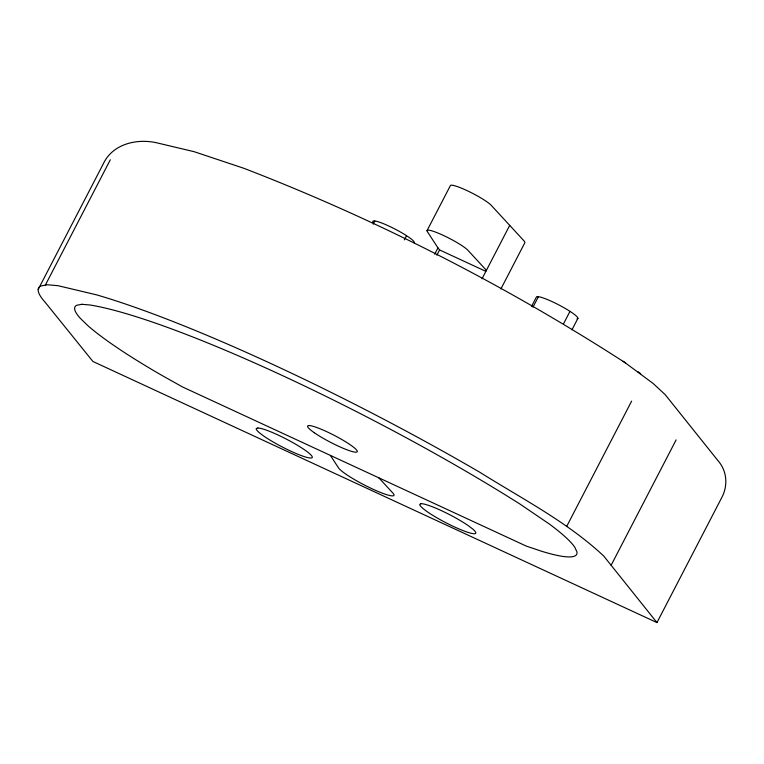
<?xml version="1.0" encoding="UTF-8"?>
<svg xmlns="http://www.w3.org/2000/svg" width="764" height="764" viewBox="0 0 764 764"><rect width="100%" height="100%" fill="white"/><g stroke="black" fill="none" stroke-linecap="round" stroke-linejoin="round"><path stroke-width="1.15" d="M38.2 289.413L103.188 164.04C112.642 143.46 137.873 138.017 158.186 143.155L194.237 151.721L244.012 168.347C377.378 219.812 505.424 285.392 625.487 362.919M45.334 285.144L110.322 159.762M373.185 224.158L374.809 221.025M404.347 239.877L406.515 235.704M427.009 230.68L450.321 185.728A23.608 3.323 27.4 0 1 453.424 185.442L453.444 185.451M434.668 254.259L437.963 247.908L427.582 231.941A23.608 3.323 27.4 0 1 443.139 235.302A23.608 3.323 27.4 0 1 468.456 250.869L486.401 270.332M436.846 255.233L439.596 249.933L437.963 247.908M482.017 278.793L509.712 225.37M500.878 288.993L524.878 242.685A31.477 4.431 27.4 0 0 524.123 241.004L491.768 205.908A23.608 3.323 27.4 0 0 482.332 198.821L482.294 198.802A23.569 3.323 27.4 0 0 453.453 185.451M531.477 306.536L536.347 297.139A23.35 3.295 27.4 0 1 537.197 296.623L539.413 296.852A23.35 3.295 27.4 0 1 568.015 310.098L572.226 312.829A23.35 3.295 27.4 0 1 577.049 318.865M532.966 307.185L538.381 296.747M563.488 323.898L569.982 311.368M571.949 329.828L577.909 318.349M566.659 526.482L631.647 401.1M611.124 565.274L676.121 439.892M656.964 622.584L603.713 556.001C567.117 521.812 521.984 498.739 479.887 472.305A368.955 51.99 27.4 0 0 96.531 294.837L57.978 285.688L47.349 284.762L40.779 286.022A195.918 27.609 27.4 0 0 45.152 302.267L92.921 361.477L656.964 622.584L721.951 497.211A34.409 32.47 -38.7 0 0 718.045 460.749L665.186 394.654L653.086 383.433L623.128 361.248M439.596 249.933L485.875 271.363M637.94 371.753L640.7 373.701M378.839 477.834L393.259 493.468A31.477 4.431 27.4 0 1 372.507 488.989A31.477 4.431 27.4 0 1 338.748 468.236L330.401 455.411M373.128 222.362A23.369 3.295 27.4 0 1 374.007 220.892L376.48 221.283A23.369 3.295 27.4 0 1 405.417 234.968L409.447 237.652A23.369 3.295 27.4 0 1 414.327 242.818M420.916 503.715L419.761 504.412A31.477 4.431 27.4 0 0 454.274 526.835A31.477 4.431 27.4 0 0 472.419 528.784L468.122 525.565A31.477 4.431 27.4 0 0 420.916 503.715M257.85 427.993L256.312 428.48A31.477 4.431 27.4 0 0 293.997 452.603A31.477 4.431 27.4 0 0 303.929 449.404A31.477 4.431 27.4 0 0 257.85 427.993M81.882 304.292L76.686 305.285A154.968 21.831 27.4 0 0 80.144 318.139L87.554 325.378A154.968 21.831 27.4 0 0 162.465 375.716L182.567 386.976L526.444 546.164L541.657 551.264A154.882 21.822 27.4 0 0 576.963 551.952L574.709 547.1A154.882 21.822 27.4 0 0 549.602 524.209L519.682 503.868A327.89 46.203 27.4 0 0 90.114 305.008L81.882 304.292M314.338 432.758A27.972 3.944 27.4 0 0 356.291 452.183A27.972 3.944 27.4 0 0 326.639 431.631A27.972 3.944 27.4 0 0 314.338 432.758"/></g></svg>
